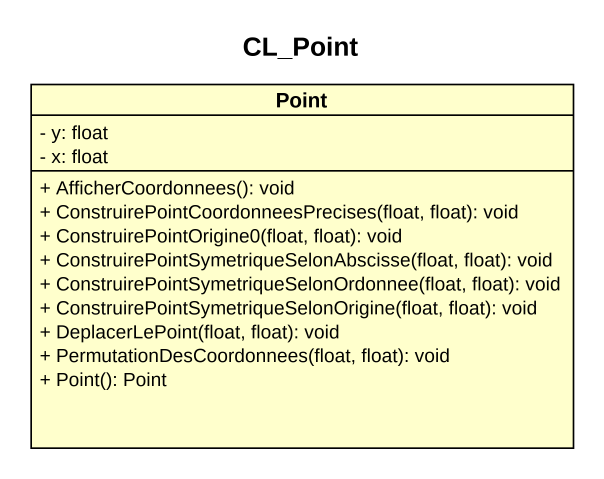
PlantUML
@startuml
title CL_Point
hide circle
hide empty members
skinparam classAttributeIconSize 0
class Point {
  - y: float
  - x: float
  + AfficherCoordonnees(): void
  + ConstruirePointCoordonneesPrecises(float, float): void
  + ConstruirePointOrigine0(float, float): void
  + ConstruirePointSymetriqueSelonAbscisse(float, float): void
  + ConstruirePointSymetriqueSelonOrdonnee(float, float): void
  + ConstruirePointSymetriqueSelonOrigine(float, float): void
  + DeplacerLePoint(float, float): void
  + PermutationDesCoordonnees(float, float): void
  + Point(): Point
}
@enduml
